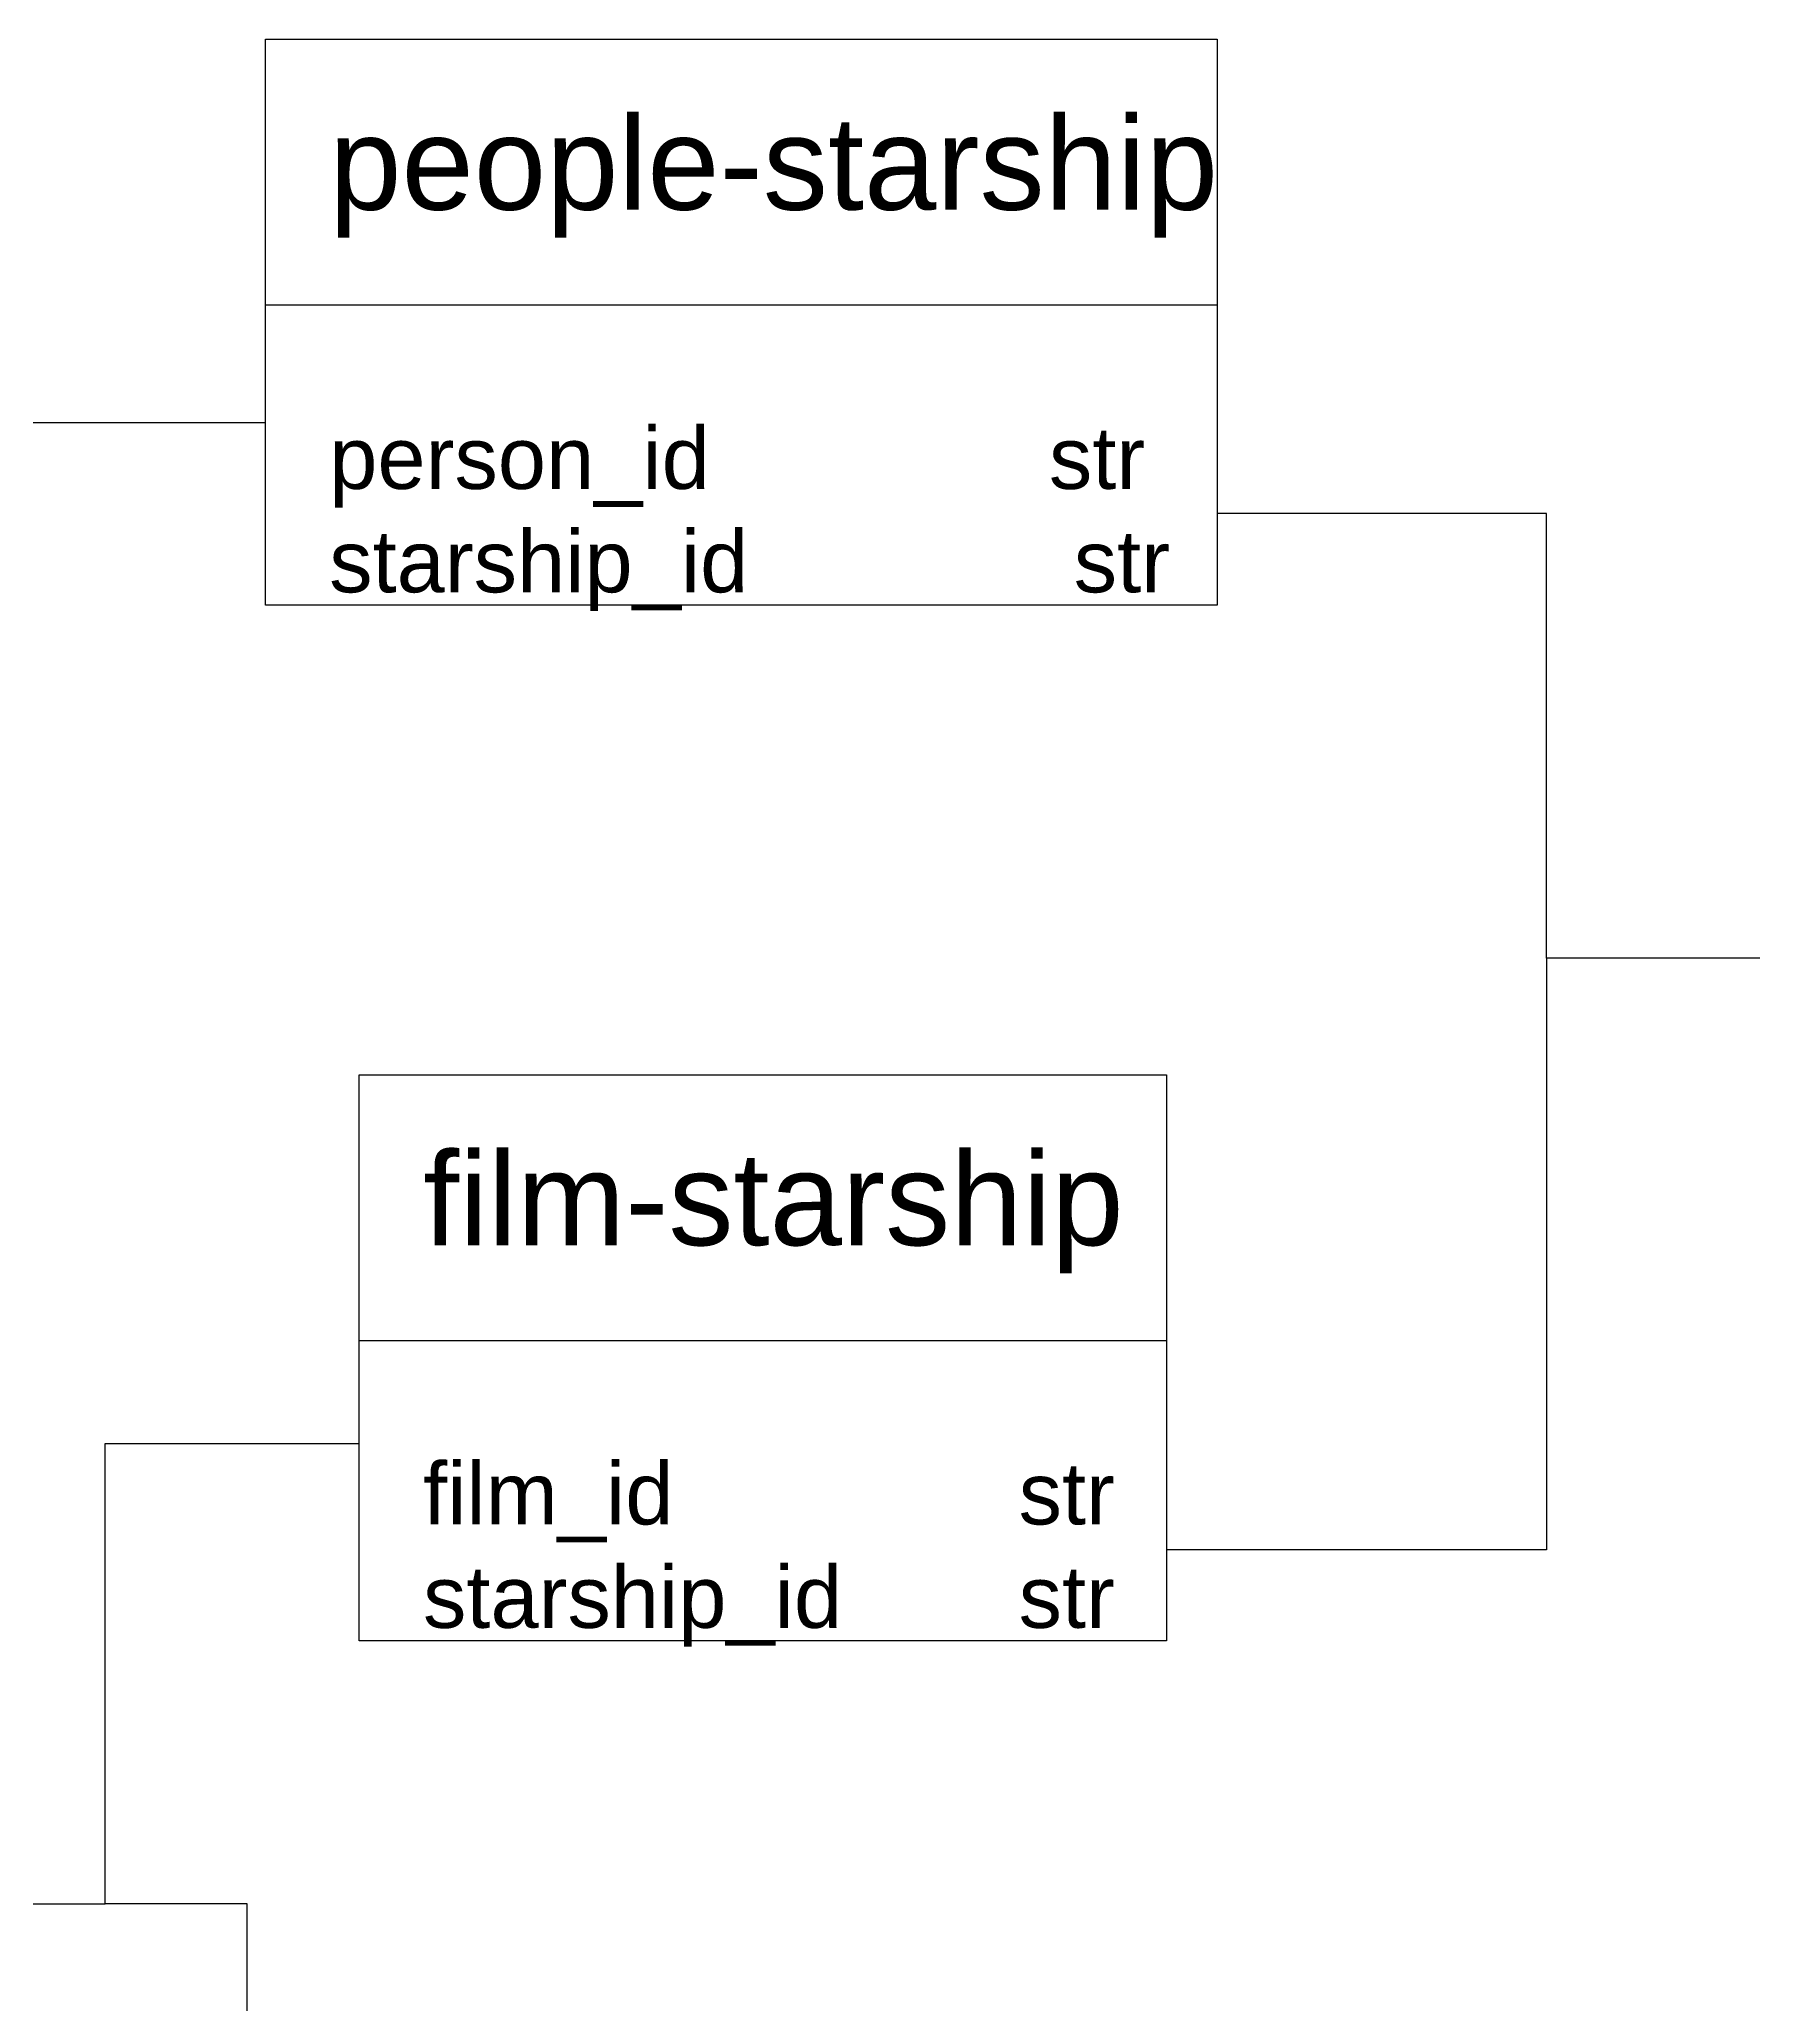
# Model space of a CAD drawing. Header units: inches. Extents: x 101 to 323, y 11 to 182.
# Drawn here: x 212.1 to 267.4, y 93 to 156.4 of the extents above; entities that cross this region are included whole.
import ezdxf

# ---------------------------------------------------------------- set-up
doc = ezdxf.new("R2010")
doc.units = ezdxf.units.IN
doc.header["$MEASUREMENT"] = 0
doc.styles.get("Standard").update_dxf_attribs({"font": 'arial.ttf'})

msp = doc.modelspace()

# ---------------------------------------------------------------- linework, layer by layer
at = {"color": 244, "true_color": 0x991b1e}
msp.add_line((203.994, 144.002), (219.427, 144.002), dxfattribs=at)
for p, q in [((260.728, 141.069), (250.105, 141.069)), ((260.728, 126.728), (260.728, 141.069)), ((276.25, 126.728), (260.728, 126.728)), ((260.728, 126.728), (260.728, 107.655)), ((260.728, 107.655), (248.477, 107.655))]:
    msp.add_line(p, q)
at = {"color": 5}
for p, q in [((214.264, 96.231), (214.264, 111.075)), ((214.264, 111.075), (222.451, 111.075)), ((210.014, 96.231), (214.264, 96.231)), ((218.84, 96.231), (214.264, 96.231)), ((218.84, 26.812), (218.84, 96.231))]:
    msp.add_line(p, q, dxfattribs=at)
for points in [[(219.427, 156.355), (250.105, 156.355), (250.105, 138.108), (219.427, 138.108)], [(219.427, 156.355), (250.105, 156.355), (250.105, 147.784), (219.427, 147.784)], [(222.451, 122.965), (248.477, 122.965), (248.477, 104.719), (222.451, 104.719)], [(222.451, 122.965), (248.477, 122.965), (248.477, 114.394), (222.451, 114.394)]]:
    msp.add_lwpolyline(points, close=True)

# ---------------------------------------------------------------- texts
at = {"char_height": 0.2, "attachment_point": 1}
for s, insert in [('{\\H15x;people-starship\\P\\P\\H0.66667x;person_id^I^I^I^I^I^I^I^I^I^I^I^I^I^Istr\\Pstarship_id^I^I^I^I^I^I^I^I^I^I^I^I^I^Istr}', (221.484, 153.859)), ('{\\H15x;film-starship\\P\\P\\H0.66667x;film_id^I^I^I^I^I^I^I^I^I^I^I^I^I^Istr\\Pstarship_id^I^I^I^I^I^I^I^Istr}', (224.508, 120.47))]:
    msp.add_mtext_dynamic_manual_height_columns(s, width=56.63835, gutter_width=1, heights=[0], dxfattribs=dict(at, insert=insert))

doc.saveas('drawing.dxf')
